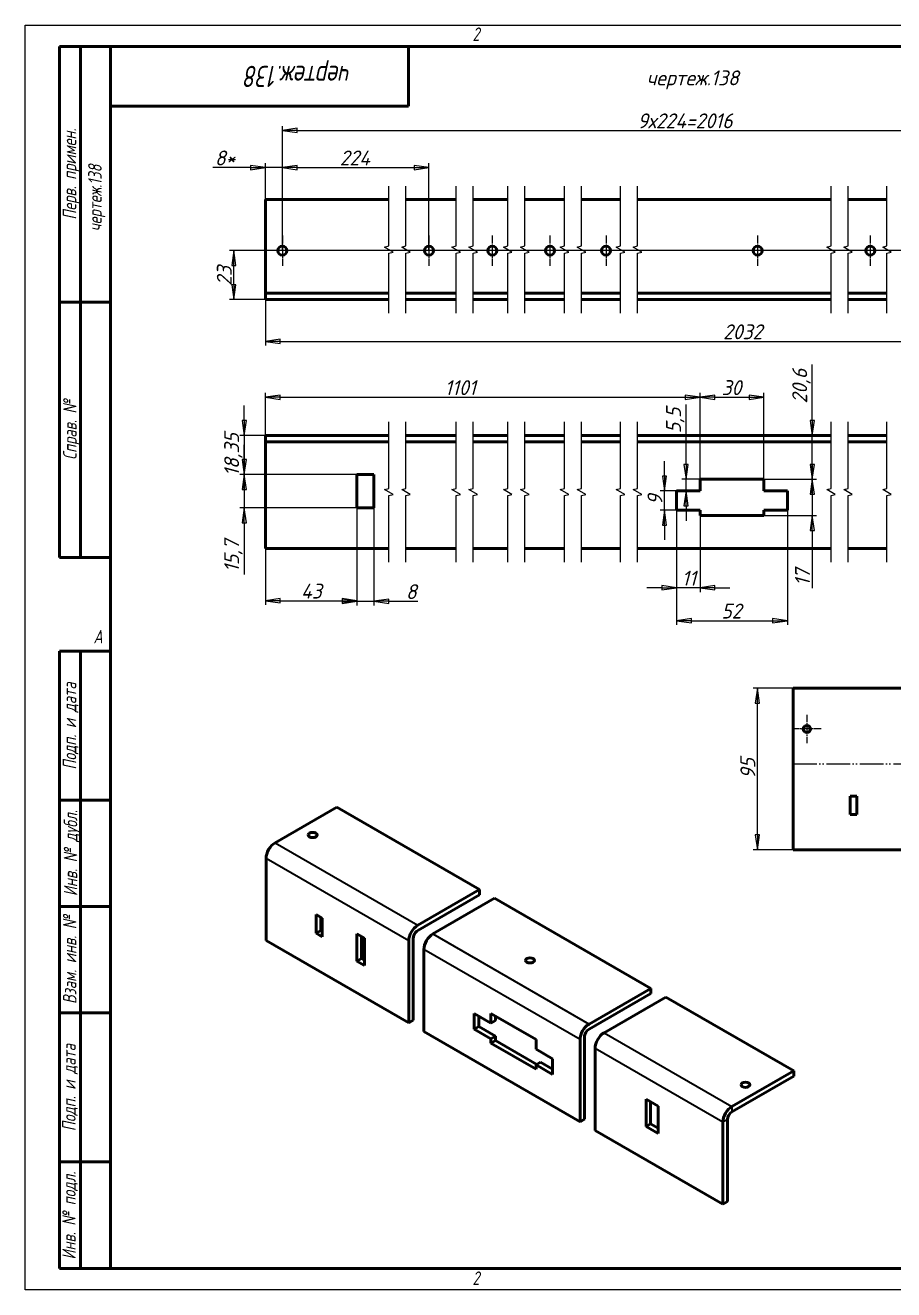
# Model space of a CAD drawing. Header units: millimetres. Extents: x 0 to 1700, y 0 to 594.
# Drawn here: x 0 to 408, y 0 to 594 of the extents above; entities that cross this region are included whole.
import ezdxf
from ezdxf.enums import TextEntityAlignment as Align

# ---------------------------------------------------------------- set-up
doc = ezdxf.new("R2010")
doc.units = ezdxf.units.MM
doc.header["$LTSCALE"] = 2
doc.linetypes.add('LT_04', pattern=[0.7087, 0.4724, -0.0591, 0.1181, -0.0591])
doc.linetypes.add('LT_16', pattern=[0.68, 0.48, -0.06, 0.01, -0.06, 0.01, -0.06])
for name, color, linetype, lineweight in [('Layer_01', 7, 'Continuous', 35), ('Layer_02', 7, 'Continuous', 50), ('Layer_04', 7, 'Continuous', 50), ('Layer_05', 7, 'Continuous', 25), ('Layer_06', 7, 'Continuous', 25), ('Layer_07', 7, 'Continuous', 25), ('Layer_08', 7, 'LT_04', 25), ('Layer_09', 7, 'Continuous', 25), ('Layer_10', 7, 'Continuous', 50)]:
    doc.layers.add(name, color=color, linetype=linetype, lineweight=lineweight)
doc.styles.add('Style_02', font='ariali.ttf', dxfattribs={"width": 0.8})
doc.styles.add('Style_03', font='GOST Common Italic.ttf')
doc.styles.add('Style_06', font='GOST Common Italic.ttf', dxfattribs={"width": 0.8})
doc.styles.add('Style_07', font='GOST Common Italic.ttf', dxfattribs={"width": 0.8})
doc.dimstyles.new('DimStyle_06', dxfattribs={"dimscale": 2, "dimtxt": 3.5, "dimasz": 3.5, "dimexe": 1, "dimexo": 0, "dimgap": 0.5, "dimtad": 1, "dimrnd": 1e-08, "dimtxsty": 'Style_03', "dimblk": 'Filled-1', "dimcen": 2.5, "dimdle": 15, "dimclrd": 256, "dimclre": 256, "dimclrt": 256, "dimazin": 2, "dimtfac": 0.714286, "dimtdec": 3, "dimtmove": 0, "dimatfit": 3, "dimlwd": 25, "dimlwe": 25})

# ---------------------------------------------------------------- blocks, each defined once
blk = doc.blocks.new('Block_12')
at = {"layer": 'Layer_04', "lineweight": 25}
for p, q in [((0, 0), (0, 297)), ((0, 297), (420, 297)), ((420, 0), (0, 0))]:
    blk.add_line(p, q, dxfattribs=at)
at = {"layer": 'Layer_04'}
for p, q in [((415, 292), (20, 292)), ((20, 292), (20, 5)), ((20, 5), (415, 5))]:
    blk.add_line(p, q, dxfattribs=at)
at = {"layer": 'Layer_04', "char_height": 3.17, "attachment_point": 1, "style": 'Style_02'}
for s, insert, width in [('\\fGOST Common|b0|i1;\\H3.1700;2', (105, 296.5), 5.2328), ('\\fGOST Common|b0|i1;\\H3.1700;A', (16, 155), 5.1335), ('\\fGOST Common|b0|i1;\\H3.1700;2', (104.99, 4.3), 5.2328)]:
    blk.add_mtext(s, dxfattribs=dict(at, insert=insert, width=width))
blk = doc.blocks.new('Block_04')
at = {"layer": 'Layer_10'}
for p, q in [((-12, 0), (-12, 145)), ((-12, 145), (0, 145)), ((-7, 145), (-7, 0)), ((-12, 110), (-7, 110)), ((-7, 110), (0, 110)), ((-12, 85), (-7, 85)), ((-7, 85), (0, 85)), ((-12, 60), (-7, 60)), ((-7, 60), (0, 60)), ((-12, 25), (-7, 25)), ((-7, 25), (0, 25)), ((0, 0), (-12, 0))]:
    blk.add_line(p, q, dxfattribs=at)
at = {"layer": 'Layer_07', "char_height": 3.17, "attachment_point": 5, "rotation": 90, "style": 'Style_02'}
for s, insert, width in [('\\fGOST Common|b0|i1;\\H3.1700;Подп. и дата', (-9.37, 127.41), 34.7679), ('\\fGOST Common|b0|i1;\\H3.1700;Инв. № дубл.', (-8.95, 97.55), 24.8438), ('\\fGOST Common|b0|i1;\\H3.1700;Взам. инв. №', (-9.58, 72.53), 24.8669), ('\\fGOST Common|b0|i1;\\H3.1700;Подп. и дата', (-9.5, 42.47), 35.1486), ('\\fGOST Common|b0|i1;\\H3.1700;Инв. № подл.', (-9.5, 12.41), 24.9618)]:
    blk.add_mtext(s, dxfattribs=dict(at, insert=insert, width=width))
at = {"layer": 'Layer_07', "style": 'Style_06', "width": 0.8}
for tag, p in [('Подп._и_дата_2_001', (-3.53, 127.51)), ('Инв._номер_дубликата_001', (-3.41, 97.47)), ('Взамен_инв._номера_001', (-3.46, 72.53)), ('Подп._и_дата_1_001', (-3.42, 42.35)), ('ИНВЕНТАРНЫЙ_НОМЕР_001', (-3.33, 12.68))]:
    blk.add_attdef(tag, text='', height=3.17, rotation=90, dxfattribs=at).set_placement(p, align=Align.MIDDLE_CENTER)
blk = doc.blocks.new('Block_05')
at = {"layer": 'Layer_10'}
for p, q in [((-12, 0), (-12, 120)), ((-12, 120), (0, 120)), ((-7, 0), (-7, 120)), ((-12, 60), (0, 60)), ((0, 0), (-12, 0))]:
    blk.add_line(p, q, dxfattribs=at)
at = {"layer": 'Layer_07', "char_height": 3.17, "attachment_point": 5, "rotation": 90, "style": 'Style_02'}
for s, insert, width in [('\\fGOST Common|b0|i1;\\H3.1700;Перв. примен.', (-9.19, 90.05), 60.0143), ('\\fGOST Common|b0|i1;\\H3.1700;Справ. №', (-9.1, 30), 59.9357)]:
    blk.add_mtext(s, dxfattribs=dict(at, insert=insert, width=width))
at = {"layer": 'Layer_07', "style": 'Style_06', "width": 0.8}
for tag, p in [('Первичная_применяемость_002', (-2.07, 67.52)), ('Первичная_применяемость_001', (-2.07, 67.52)), ('Справочный_номер_001', (-3.55, 30.02))]:
    blk.add_attdef(tag, text='', height=3.17, rotation=90, dxfattribs=at).set_placement(p, align=Align.MIDDLE_CENTER)
blk = doc.blocks.new('Block_06')
at = {"layer": 'Layer_10'}
for p, q in [((0, 0), (70, 0)), ((70, 0), (70, -14)), ((70, -14), (0, -14))]:
    blk.add_line(p, q, dxfattribs=at)
at = {"layer": 'Layer_07', "style": 'Style_07', "width": 0.8}
for tag in ['ОБОЗНАЧЕНИЕ_002', 'ОБОЗНАЧЕНИЕ_001']:
    blk.add_attdef(tag, text='', height=5, rotation=180, dxfattribs=at).set_placement((71.19, -4.53), align=Align.MIDDLE_CENTER)
blk = doc.blocks.new('Filled-1')
at = {"color": 0}
for p, q in [((0, 0), (-1, 0.143)), ((-1, 0.143), (-1, -0.143)), ((-1, 0), (0, 0)), ((-1, -0.143), (0, 0))]:
    blk.add_line(p, q, dxfattribs=at)
at = {"color": 0, "flags": 128}
blk.add_lwpolyline([(-1, -0.143), (0, 0), (-1, 0.143), (-1, -0.143)], dxfattribs=at)
at = {"color": 0}
blk.add_solid([(-1, -0.143), (0, 0), (-1, 0.143), (-1, -0.143)], dxfattribs=at)
blk = doc.blocks.new('*D12')
at = {"layer": 'Defpoints', "color": 0, "linetype": 'Continuous'}
for p in [(189.55, 527.17), (120.73, 488.13), (189.55, 488.13)]:
    blk.add_point(p, dxfattribs=at)
at = {"layer": 'Layer_09', "linetype": 'Continuous', "lineweight": 25}
for p, q in [((120.73, 488.13), (120.73, 529.17)), ((189.55, 488.13), (189.55, 529.17)), ((127.73, 527.17), (182.55, 527.17))]:
    blk.add_line(p, q, dxfattribs=at)
at = {"layer": 'Layer_09', "linetype": 'Continuous', "lineweight": 25, "xscale": 7, "yscale": 7, "zscale": 7, "rotation": 180}
blk.add_blockref('Filled-1', (120.73, 527.17), dxfattribs=at)
at = {"layer": 'Layer_09', "linetype": 'Continuous', "lineweight": 25, "xscale": 7, "yscale": 7, "zscale": 7}
blk.add_blockref('Filled-1', (189.55, 527.17), dxfattribs=at)
at = {"layer": 'Layer_09', "linetype": 'Continuous', "lineweight": 25, "insert": (147.68, 535.17), "char_height": 7, "attachment_point": 1, "style": 'Style_03'}
blk.add_mtext('\\A1;224', dxfattribs=at)
blk = doc.blocks.new('*D13')
at = {"layer": 'Defpoints', "color": 0, "linetype": 'Continuous'}
for p in [(112.73, 527.17), (112.73, 512.13), (120.73, 488.13)]:
    blk.add_point(p, dxfattribs=at)
at = {"layer": 'Layer_09', "linetype": 'Continuous', "lineweight": 25}
for p, q in [((112.73, 512.13), (112.73, 529.17)), ((120.73, 488.13), (120.73, 529.17)), ((105.73, 527.17), (88.03, 527.17)), ((120.73, 527.17), (112.73, 527.17)), ((127.73, 527.17), (134.73, 527.17))]:
    blk.add_line(p, q, dxfattribs=at)
at = {"layer": 'Layer_09', "linetype": 'Continuous', "lineweight": 25, "xscale": 7, "yscale": 7, "zscale": 7}
blk.add_blockref('Filled-1', (112.73, 527.17), dxfattribs=at)
at = {"layer": 'Layer_09', "linetype": 'Continuous', "lineweight": 25, "xscale": 7, "yscale": 7, "zscale": 7, "rotation": 180}
blk.add_blockref('Filled-1', (120.73, 527.17), dxfattribs=at)
at = {"layer": 'Layer_09', "linetype": 'Continuous', "lineweight": 25, "insert": (89.03, 535.17), "char_height": 7, "attachment_point": 1, "style": 'Style_03'}
blk.add_mtext('\\A1;\\fGOST Common|b0|i1;8*', dxfattribs=at)
blk = doc.blocks.new('*D14')
at = {"layer": 'Defpoints', "color": 0, "linetype": 'Continuous'}
for p in [(554.83, 544.61), (120.73, 488.13), (554.83, 488.13)]:
    blk.add_point(p, dxfattribs=at)
at = {"layer": 'Layer_09', "linetype": 'Continuous', "lineweight": 25}
for p, q in [((120.73, 488.13), (120.73, 546.61)), ((554.83, 488.13), (554.83, 546.61)), ((127.73, 544.61), (547.83, 544.61))]:
    blk.add_line(p, q, dxfattribs=at)
at = {"layer": 'Layer_09', "linetype": 'Continuous', "lineweight": 25, "xscale": 7, "yscale": 7, "zscale": 7, "rotation": 180}
blk.add_blockref('Filled-1', (120.73, 544.61), dxfattribs=at)
at = {"layer": 'Layer_09', "linetype": 'Continuous', "lineweight": 25, "xscale": 7, "yscale": 7, "zscale": 7}
blk.add_blockref('Filled-1', (554.83, 544.61), dxfattribs=at)
at = {"layer": 'Layer_09', "linetype": 'Continuous', "lineweight": 25, "insert": (287.47, 552.61), "char_height": 7, "attachment_point": 1, "style": 'Style_03'}
blk.add_mtext('\\A1;\\fGOST Common|b0|i1;9х224=2016', dxfattribs=at)
blk = doc.blocks.new('*D15')
at = {"layer": 'Defpoints', "color": 0, "linetype": 'Continuous'}
for p in [(112.73, 465.13), (562.83, 465.13), (562.83, 445.5)]:
    blk.add_point(p, dxfattribs=at)
at = {"layer": 'Layer_09', "linetype": 'Continuous', "lineweight": 25}
for p, q in [((112.73, 465.13), (112.73, 443.5)), ((562.83, 465.13), (562.83, 443.5)), ((119.73, 445.5), (555.83, 445.5))]:
    blk.add_line(p, q, dxfattribs=at)
at = {"layer": 'Layer_09', "linetype": 'Continuous', "lineweight": 25, "xscale": 7, "yscale": 7, "zscale": 7, "rotation": 180}
blk.add_blockref('Filled-1', (112.73, 445.5), dxfattribs=at)
at = {"layer": 'Layer_09', "linetype": 'Continuous', "lineweight": 25, "xscale": 7, "yscale": 7, "zscale": 7}
blk.add_blockref('Filled-1', (562.83, 445.5), dxfattribs=at)
at = {"layer": 'Layer_09', "linetype": 'Continuous', "lineweight": 25, "insert": (327.68, 453.5), "char_height": 7, "attachment_point": 1, "style": 'Style_03'}
blk.add_mtext('\\A1;2032', dxfattribs=at)
blk = doc.blocks.new('*D16')
at = {"layer": 'Defpoints', "color": 0, "linetype": 'Continuous'}
for p in [(97.93, 488.13), (554.83, 488.13), (112.73, 465.13)]:
    blk.add_point(p, dxfattribs=at)
at = {"layer": 'Layer_09', "linetype": 'Continuous', "lineweight": 25}
for p, q in [((554.83, 488.13), (95.93, 488.13)), ((97.93, 472.13), (97.93, 481.13)), ((112.73, 465.13), (95.93, 465.13))]:
    blk.add_line(p, q, dxfattribs=at)
at = {"layer": 'Layer_09', "linetype": 'Continuous', "lineweight": 25, "xscale": 7, "yscale": 7, "zscale": 7}
for p, rotation in [((97.93, 488.13), 90), ((97.93, 465.13), 270)]:
    blk.add_blockref('Filled-1', p, dxfattribs=dict(at, rotation=rotation))
at = {"layer": 'Layer_09', "linetype": 'Continuous', "lineweight": 25, "insert": (89.93, 471.62), "char_height": 7, "attachment_point": 1, "rotation": 90, "style": 'Style_03'}
blk.add_mtext('\\A1;23', dxfattribs=at)
blk = doc.blocks.new('*D22')
at = {"layer": 'Defpoints', "color": 0, "linetype": 'Continuous'}
for p in [(155.73, 367.28), (112.73, 348.13), (155.73, 323.68)]:
    blk.add_point(p, dxfattribs=at)
at = {"layer": 'Layer_09', "linetype": 'Continuous', "lineweight": 25}
for p, q in [((155.73, 367.28), (155.73, 321.68)), ((112.73, 348.13), (112.73, 321.68)), ((119.73, 323.68), (148.73, 323.68))]:
    blk.add_line(p, q, dxfattribs=at)
at = {"layer": 'Layer_09', "linetype": 'Continuous', "lineweight": 25, "xscale": 7, "yscale": 7, "zscale": 7, "rotation": 180}
blk.add_blockref('Filled-1', (112.73, 323.68), dxfattribs=at)
at = {"layer": 'Layer_09', "linetype": 'Continuous', "lineweight": 25, "xscale": 7, "yscale": 7, "zscale": 7}
blk.add_blockref('Filled-1', (155.73, 323.68), dxfattribs=at)
at = {"layer": 'Layer_09', "linetype": 'Continuous', "lineweight": 25, "insert": (129.48, 331.68), "char_height": 7, "attachment_point": 1, "style": 'Style_03'}
blk.add_mtext('\\A1;43', dxfattribs=at)
blk = doc.blocks.new('*D23')
at = {"layer": 'Defpoints', "color": 0, "linetype": 'Continuous'}
for p in [(155.73, 367.28), (163.73, 367.28), (155.73, 323.43)]:
    blk.add_point(p, dxfattribs=at)
at = {"layer": 'Layer_09', "linetype": 'Continuous', "lineweight": 25}
for p, q in [((155.73, 367.28), (155.73, 321.43)), ((163.73, 367.28), (163.73, 321.43)), ((148.73, 323.43), (141.73, 323.43)), ((155.73, 323.43), (163.73, 323.43)), ((170.73, 323.43), (184.38, 323.43))]:
    blk.add_line(p, q, dxfattribs=at)
at = {"layer": 'Layer_09', "linetype": 'Continuous', "lineweight": 25, "xscale": 7, "yscale": 7, "zscale": 7}
blk.add_blockref('Filled-1', (155.73, 323.43), dxfattribs=at)
at = {"layer": 'Layer_09', "linetype": 'Continuous', "lineweight": 25, "xscale": 7, "yscale": 7, "zscale": 7, "rotation": 180}
blk.add_blockref('Filled-1', (163.73, 323.43), dxfattribs=at)
at = {"layer": 'Layer_09', "linetype": 'Continuous', "lineweight": 25, "insert": (178.73, 331.43), "char_height": 7, "attachment_point": 1, "style": 'Style_03'}
blk.add_mtext('\\A1;8', dxfattribs=at)
blk = doc.blocks.new('*D24')
at = {"layer": 'Defpoints', "color": 0, "linetype": 'Continuous'}
for p in [(112.73, 401.33), (102.81, 382.98), (155.73, 382.98)]:
    blk.add_point(p, dxfattribs=at)
at = {"layer": 'Layer_09', "linetype": 'Continuous', "lineweight": 25}
for p, q in [((102.81, 408.33), (102.81, 415.33)), ((112.73, 401.33), (100.81, 401.33)), ((102.81, 401.33), (102.81, 394.33)), ((102.81, 394.33), (102.81, 389.98)), ((102.81, 382.98), (102.81, 389.98)), ((155.73, 382.98), (100.81, 382.98)), ((102.81, 375.98), (102.81, 368.98))]:
    blk.add_line(p, q, dxfattribs=at)
at = {"layer": 'Layer_09', "linetype": 'Continuous', "lineweight": 25, "xscale": 7, "yscale": 7, "zscale": 7}
for p, rotation in [((102.81, 401.33), 270), ((102.81, 382.98), 90)]:
    blk.add_blockref('Filled-1', p, dxfattribs=dict(at, rotation=rotation))
at = {"layer": 'Layer_09', "linetype": 'Continuous', "lineweight": 25, "insert": (93.41, 382.19), "char_height": 7, "attachment_point": 1, "rotation": 90, "style": 'Style_03'}
blk.add_mtext('\\A1;18,35', dxfattribs=at)
blk = doc.blocks.new('*D25')
at = {"layer": 'Defpoints', "color": 0, "linetype": 'Continuous'}
for p in [(102.81, 382.98), (155.73, 382.98), (155.73, 367.28)]:
    blk.add_point(p, dxfattribs=at)
at = {"layer": 'Layer_09', "linetype": 'Continuous', "lineweight": 25}
for p, q in [((102.81, 389.98), (102.81, 396.98)), ((155.73, 382.98), (100.81, 382.98)), ((102.81, 382.98), (102.81, 367.28)), ((155.73, 367.28), (100.81, 367.28)), ((102.81, 360.28), (102.81, 336.06))]:
    blk.add_line(p, q, dxfattribs=at)
at = {"layer": 'Layer_09', "linetype": 'Continuous', "lineweight": 25, "xscale": 7, "yscale": 7, "zscale": 7}
for p, rotation in [((102.81, 382.98), 270), ((102.81, 367.28), 90)]:
    blk.add_blockref('Filled-1', p, dxfattribs=dict(at, rotation=rotation))
at = {"layer": 'Layer_09', "linetype": 'Continuous', "lineweight": 25, "insert": (93.41, 337.06), "char_height": 7, "attachment_point": 1, "rotation": 90, "style": 'Style_03'}
blk.add_mtext('\\A1;15,7', dxfattribs=at)
blk = doc.blocks.new('*D26')
at = {"layer": 'Defpoints', "color": 0, "linetype": 'Continuous'}
for p in [(335.22, 401.33), (346.88, 380.73), (369.57, 380.73)]:
    blk.add_point(p, dxfattribs=at)
at = {"layer": 'Layer_09', "linetype": 'Continuous', "lineweight": 25}
for p, q in [((369.57, 408.33), (369.57, 434.57)), ((369.57, 380.73), (369.57, 401.33)), ((346.88, 380.73), (371.57, 380.73)), ((369.57, 373.73), (369.57, 366.73))]:
    blk.add_line(p, q, dxfattribs=at)
at = {"layer": 'Layer_09', "linetype": 'Continuous', "lineweight": 25, "xscale": 7, "yscale": 7, "zscale": 7}
for p, rotation in [((369.57, 401.33), 270), ((369.57, 380.73), 90)]:
    blk.add_blockref('Filled-1', p, dxfattribs=dict(at, rotation=rotation))
at = {"layer": 'Layer_09', "linetype": 'Continuous', "lineweight": 25, "insert": (360.17, 416.33), "char_height": 7, "attachment_point": 1, "rotation": 90, "style": 'Style_03'}
blk.add_mtext('\\A1;20,6', dxfattribs=at)
blk = doc.blocks.new('*D27')
at = {"layer": 'Defpoints', "color": 0, "linetype": 'Continuous'}
for p in [(346.88, 380.73), (346.88, 363.73), (369.57, 363.73)]:
    blk.add_point(p, dxfattribs=at)
at = {"layer": 'Layer_09', "linetype": 'Continuous', "lineweight": 25}
for p, q in [((369.57, 387.73), (369.57, 394.73)), ((346.88, 380.73), (371.57, 380.73)), ((369.57, 380.73), (369.57, 363.73)), ((346.88, 363.73), (371.57, 363.73)), ((369.57, 356.73), (369.57, 329.59))]:
    blk.add_line(p, q, dxfattribs=at)
at = {"layer": 'Layer_09', "linetype": 'Continuous', "lineweight": 25, "xscale": 7, "yscale": 7, "zscale": 7}
for p, rotation in [((369.57, 380.73), 270), ((369.57, 363.73), 90)]:
    blk.add_blockref('Filled-1', p, dxfattribs=dict(at, rotation=rotation))
at = {"layer": 'Layer_09', "linetype": 'Continuous', "lineweight": 25, "insert": (361.48, 330.59), "char_height": 7, "attachment_point": 1, "rotation": 90, "style": 'Style_03'}
blk.add_mtext('\\A1;17', dxfattribs=at)
blk = doc.blocks.new('*D28')
at = {"layer": 'Defpoints', "color": 0, "linetype": 'Continuous'}
for p in [(346.88, 419.28), (316.88, 380.73), (346.88, 380.73)]:
    blk.add_point(p, dxfattribs=at)
at = {"layer": 'Layer_09', "linetype": 'Continuous', "lineweight": 25}
for p, q in [((316.88, 380.73), (316.88, 421.28)), ((323.88, 419.28), (339.88, 419.28)), ((346.88, 380.73), (346.88, 421.28))]:
    blk.add_line(p, q, dxfattribs=at)
at = {"layer": 'Layer_09', "linetype": 'Continuous', "lineweight": 25, "xscale": 7, "yscale": 7, "zscale": 7, "rotation": 180}
blk.add_blockref('Filled-1', (316.88, 419.28), dxfattribs=at)
at = {"layer": 'Layer_09', "linetype": 'Continuous', "lineweight": 25, "xscale": 7, "yscale": 7, "zscale": 7}
blk.add_blockref('Filled-1', (346.88, 419.28), dxfattribs=at)
at = {"layer": 'Layer_09', "linetype": 'Continuous', "lineweight": 25, "insert": (326.98, 427.28), "char_height": 7, "attachment_point": 1, "style": 'Style_03'}
blk.add_mtext('\\A1;30', dxfattribs=at)
blk = doc.blocks.new('*D29')
at = {"layer": 'Defpoints', "color": 0, "linetype": 'Continuous'}
for p in [(316.88, 419.28), (112.73, 395.33), (316.88, 380.73)]:
    blk.add_point(p, dxfattribs=at)
at = {"layer": 'Layer_09', "linetype": 'Continuous', "lineweight": 25}
for p, q in [((112.73, 395.33), (112.73, 421.28)), ((119.73, 419.28), (309.88, 419.28)), ((316.88, 380.73), (316.88, 421.28))]:
    blk.add_line(p, q, dxfattribs=at)
at = {"layer": 'Layer_09', "linetype": 'Continuous', "lineweight": 25, "xscale": 7, "yscale": 7, "zscale": 7, "rotation": 180}
blk.add_blockref('Filled-1', (112.73, 419.28), dxfattribs=at)
at = {"layer": 'Layer_09', "linetype": 'Continuous', "lineweight": 25, "xscale": 7, "yscale": 7, "zscale": 7}
blk.add_blockref('Filled-1', (316.88, 419.28), dxfattribs=at)
at = {"layer": 'Layer_09', "linetype": 'Continuous', "lineweight": 25, "insert": (196.95, 427.28), "char_height": 7, "attachment_point": 1, "style": 'Style_03'}
blk.add_mtext('\\A1;1101', dxfattribs=at)
blk = doc.blocks.new('*D38')
at = {"layer": 'Defpoints', "color": 0, "linetype": 'Continuous'}
for p in [(343.79, 282.61), (360.63, 282.61), (360.63, 206.62)]:
    blk.add_point(p, dxfattribs=at)
at = {"layer": 'Layer_09', "linetype": 'Continuous', "lineweight": 25}
for p, q in [((360.63, 282.61), (341.79, 282.61)), ((343.79, 213.62), (343.79, 275.61)), ((360.63, 206.62), (341.79, 206.62))]:
    blk.add_line(p, q, dxfattribs=at)
at = {"layer": 'Layer_09', "linetype": 'Continuous', "lineweight": 25, "xscale": 7, "yscale": 7, "zscale": 7}
for p, rotation in [((343.79, 282.61), 90), ((343.79, 206.62), 270)]:
    blk.add_blockref('Filled-1', p, dxfattribs=dict(at, rotation=rotation))
at = {"layer": 'Layer_09', "linetype": 'Continuous', "lineweight": 25, "insert": (335.79, 239.98), "char_height": 7, "attachment_point": 1, "rotation": 90, "style": 'Style_03'}
blk.add_mtext('\\A1;95', dxfattribs=at)
blk = doc.blocks.new('*D39')
at = {"layer": 'Defpoints', "color": 0, "linetype": 'Continuous'}
for p in [(305.88, 366.23), (357.88, 366.23), (357.88, 314.3)]:
    blk.add_point(p, dxfattribs=at)
at = {"layer": 'Layer_09', "linetype": 'Continuous', "lineweight": 25}
for p, q in [((305.88, 366.23), (305.88, 312.3)), ((357.88, 366.23), (357.88, 312.3)), ((312.88, 314.3), (350.88, 314.3))]:
    blk.add_line(p, q, dxfattribs=at)
at = {"layer": 'Layer_09', "linetype": 'Continuous', "lineweight": 25, "xscale": 7, "yscale": 7, "zscale": 7, "rotation": 180}
blk.add_blockref('Filled-1', (305.88, 314.3), dxfattribs=at)
at = {"layer": 'Layer_09', "linetype": 'Continuous', "lineweight": 25, "xscale": 7, "yscale": 7, "zscale": 7}
blk.add_blockref('Filled-1', (357.88, 314.3), dxfattribs=at)
at = {"layer": 'Layer_09', "linetype": 'Continuous', "lineweight": 25, "insert": (326.86, 322.3), "char_height": 7, "attachment_point": 1, "style": 'Style_03'}
blk.add_mtext('\\A1;52', dxfattribs=at)
blk = doc.blocks.new('*D40')
at = {"layer": 'Defpoints', "color": 0, "linetype": 'Continuous'}
for p in [(305.88, 366.23), (316.88, 366.23), (305.88, 329.76)]:
    blk.add_point(p, dxfattribs=at)
at = {"layer": 'Layer_09', "linetype": 'Continuous', "lineweight": 25}
for p, q in [((305.88, 366.23), (305.88, 327.76)), ((316.88, 366.23), (316.88, 327.76)), ((298.88, 329.76), (291.88, 329.76)), ((316.88, 329.76), (305.88, 329.76)), ((323.88, 329.76), (330.88, 329.76))]:
    blk.add_line(p, q, dxfattribs=at)
at = {"layer": 'Layer_09', "linetype": 'Continuous', "lineweight": 25, "xscale": 7, "yscale": 7, "zscale": 7}
blk.add_blockref('Filled-1', (305.88, 329.76), dxfattribs=at)
at = {"layer": 'Layer_09', "linetype": 'Continuous', "lineweight": 25, "xscale": 7, "yscale": 7, "zscale": 7, "rotation": 180}
blk.add_blockref('Filled-1', (316.88, 329.76), dxfattribs=at)
at = {"layer": 'Layer_09', "linetype": 'Continuous', "lineweight": 25, "insert": (308.3, 337.76), "char_height": 7, "attachment_point": 1, "style": 'Style_03'}
blk.add_mtext('\\A1;11', dxfattribs=at)
blk = doc.blocks.new('*D41')
at = {"layer": 'Defpoints', "color": 0, "linetype": 'Continuous'}
for p in [(300.18, 375.23), (305.88, 375.23), (305.88, 366.23)]:
    blk.add_point(p, dxfattribs=at)
at = {"layer": 'Layer_09', "linetype": 'Continuous', "lineweight": 25}
for p, q in [((300.18, 382.23), (300.18, 389.23)), ((305.88, 375.23), (298.18, 375.23)), ((300.18, 366.23), (300.18, 375.23)), ((305.88, 366.23), (298.18, 366.23)), ((300.18, 359.23), (300.18, 352.23))]:
    blk.add_line(p, q, dxfattribs=at)
at = {"layer": 'Layer_09', "linetype": 'Continuous', "lineweight": 25, "xscale": 7, "yscale": 7, "zscale": 7}
for p, rotation in [((300.18, 375.23), 270), ((300.18, 366.23), 90)]:
    blk.add_blockref('Filled-1', p, dxfattribs=dict(at, rotation=rotation))
at = {"layer": 'Layer_09', "linetype": 'Continuous', "lineweight": 25, "insert": (292.18, 368.62), "char_height": 7, "attachment_point": 1, "rotation": 90, "style": 'Style_03'}
blk.add_mtext('\\A1;9', dxfattribs=at)
blk = doc.blocks.new('*D42')
at = {"layer": 'Defpoints', "color": 0, "linetype": 'Continuous'}
for p in [(310.31, 380.73), (316.88, 380.73), (316.88, 375.23)]:
    blk.add_point(p, dxfattribs=at)
at = {"layer": 'Layer_09', "linetype": 'Continuous', "lineweight": 25}
for p, q in [((310.31, 387.73), (310.31, 415.91)), ((316.88, 380.73), (308.31, 380.73)), ((310.31, 375.23), (310.31, 380.73)), ((316.88, 375.23), (308.31, 375.23)), ((310.31, 368.23), (310.31, 361.23))]:
    blk.add_line(p, q, dxfattribs=at)
at = {"layer": 'Layer_09', "linetype": 'Continuous', "lineweight": 25, "xscale": 7, "yscale": 7, "zscale": 7}
for p, rotation in [((310.31, 380.73), 270), ((310.31, 375.23), 90)]:
    blk.add_blockref('Filled-1', p, dxfattribs=dict(at, rotation=rotation))
at = {"layer": 'Layer_09', "linetype": 'Continuous', "lineweight": 25, "insert": (300.91, 402.38), "char_height": 7, "attachment_point": 1, "rotation": 90, "style": 'Style_03'}
blk.add_mtext('\\A1;5,5', dxfattribs=at)

msp = doc.modelspace()

# ---------------------------------------------------------------- linework, layer by layer
at = {"layer": 'Layer_01'}
for p, q in [((117.2789, 209.9525), (184.3298, 171.2407)), ((180.0871, 163.8922), (113.0362, 202.6041)), ((191.4008, 167.1582), (264.7339, 124.8193)), ((260.4913, 117.4709), (187.1582, 159.8098)), ((271.805, 120.7369), (331.8361, 86.0779)), ((327.5935, 78.7294), (267.5623, 113.3884)), ((331.8361, 86.0779), (331.8361, 83.6284)), ((329.7148, 79.9541), (327.5935, 78.7294))]:
    msp.add_line(p, q, dxfattribs=at)
at = {"layer": 'Layer_02'}
for p, q in [((112.7251, 471.1346), (112.7251, 512.1346)), ((112.7251, 512.1346), (170.7539, 512.1346)), ((178.7539, 512.1346), (202.3538, 512.1346)), ((210.3538, 512.1346), (226.5539, 512.1346)), ((234.5539, 512.1346), (253.2205, 512.1346)), ((261.2206, 512.1346), (279.5078, 512.1346)), ((287.5077, 512.1346), (378.3639, 512.1346)), ((386.3639, 512.1346), (404.6511, 512.1346)), ((112.7251, 471.1346), (112.7251, 468.1346)), ((112.7251, 468.1346), (170.7539, 468.1346)), ((112.7251, 468.1346), (112.7251, 465.1346)), ((112.7251, 465.1346), (170.7539, 465.1346)), ((178.7539, 468.1346), (202.3538, 468.1346)), ((178.7539, 465.1346), (202.3538, 465.1346)), ((210.3538, 468.1346), (226.5539, 468.1346)), ((210.3538, 465.1346), (226.5539, 465.1346)), ((234.5539, 468.1346), (253.2205, 468.1346)), ((234.5539, 465.1346), (253.2205, 465.1346)), ((261.2206, 468.1346), (279.5078, 468.1346)), ((261.2206, 465.1346), (279.5078, 465.1346)), ((287.5077, 468.1346), (378.3639, 468.1346)), ((287.5077, 465.1346), (378.3639, 465.1346)), ((386.3639, 468.1346), (404.6511, 468.1346)), ((386.3639, 465.1346), (404.6511, 465.1346)), ((112.7251, 401.3325), (170.7539, 401.3325)), ((112.7251, 401.3325), (112.7251, 398.3325)), ((112.7251, 398.3325), (170.7539, 398.3325)), ((112.7251, 398.3325), (112.7251, 395.3325)), ((178.7539, 401.3325), (202.3538, 401.3325)), ((178.7539, 398.3325), (202.3538, 398.3325)), ((210.3538, 401.3325), (226.5539, 401.3325)), ((210.3538, 398.3325), (226.5539, 398.3325)), ((234.5539, 401.3325), (253.2205, 401.3325)), ((234.5539, 398.3325), (253.2205, 398.3325)), ((261.2206, 401.3325), (279.5078, 401.3325)), ((261.2206, 398.3325), (279.5078, 398.3325)), ((287.5077, 401.3325), (378.3639, 401.3325)), ((287.5077, 398.3325), (378.3639, 398.3325)), ((386.3639, 401.3325), (404.6511, 401.3325)), ((386.3639, 398.3325), (404.6511, 398.3325)), ((112.7251, 395.3325), (112.7251, 348.1325)), ((155.7251, 382.9825), (163.7251, 382.9825)), ((155.7251, 367.2825), (155.7251, 382.9825)), ((163.7251, 382.9825), (163.7251, 367.2825)), ((316.8785, 375.2325), (316.8785, 380.7325)), ((316.8785, 380.7325), (346.8785, 380.7325)), ((346.8785, 380.7325), (346.8785, 375.2325)), ((305.8785, 366.2325), (305.8785, 375.2325)), ((305.8785, 375.2325), (316.8785, 375.2325)), ((346.8785, 375.2325), (357.8785, 375.2325)), ((357.8785, 375.2325), (357.8785, 366.2325)), ((163.7251, 367.2825), (155.7251, 367.2825)), ((316.8785, 366.2325), (305.8785, 366.2325)), ((316.8785, 363.7325), (316.8785, 366.2325)), ((346.8785, 363.7325), (316.8785, 363.7325)), ((346.8785, 366.2325), (346.8785, 363.7325)), ((357.8785, 366.2325), (346.8785, 366.2325)), ((112.7251, 348.1325), (170.7539, 348.1325)), ((178.7539, 348.1325), (202.3538, 348.1325)), ((210.3538, 348.1325), (226.5539, 348.1325)), ((234.5539, 348.1325), (253.2205, 348.1325)), ((261.2206, 348.1325), (279.5078, 348.1325)), ((287.5077, 348.1325), (378.3639, 348.1325)), ((386.3639, 348.1325), (404.6511, 348.1325)), ((360.6317, 282.6112), (360.6317, 244.3825)), ((423.2999, 282.6112), (360.6317, 282.6112)), ((360.6317, 206.6225), (360.6317, 244.3825)), ((387.3517, 231.8625), (390.5517, 231.8625)), ((387.3517, 223.3025), (387.3517, 231.8625)), ((390.5517, 231.8625), (390.5517, 223.3025)), ((146.2703, 226.6907), (117.2789, 209.9525)), ((213.3211, 187.9789), (146.2703, 226.6907)), ((390.5517, 223.3025), (387.3517, 223.3025)), ((113.0362, 164.0654), (113.0362, 202.6041)), ((423.2999, 206.6225), (360.6317, 206.6225)), ((213.3211, 187.9789), (184.3298, 171.2407)), ((184.3298, 168.7912), (213.3211, 185.5294)), ((213.3211, 185.5294), (213.3211, 187.9789)), ((191.4008, 167.1582), (220.3922, 183.8964)), ((293.7253, 141.5575), (220.3922, 183.8964)), ((136.6536, 176.1904), (139.482, 174.5574)), ((136.6536, 167.4539), (136.6536, 176.1904)), ((138.7749, 174.9657), (138.7749, 168.6786)), ((139.482, 174.5574), (139.482, 165.8209)), ((136.6536, 167.4539), (138.7749, 168.6786)), ((139.482, 165.8209), (136.6536, 167.4539)), ((138.7749, 168.6786), (139.482, 168.2704)), ((155.7455, 167.2089), (159.281, 165.1677)), ((155.7455, 154.3899), (155.7455, 167.2089)), ((180.0871, 125.3536), (113.0362, 164.0654)), ((157.8668, 165.9842), (157.8668, 155.6147)), ((159.281, 165.1677), (159.281, 152.3487)), ((180.0871, 163.8922), (180.0871, 125.3536)), ((182.2084, 126.5783), (182.2084, 165.117)), ((155.7455, 154.3899), (157.8668, 155.6147)), ((157.8668, 155.6147), (159.281, 154.7982)), ((187.1582, 121.2711), (187.1582, 159.8098)), ((159.281, 152.3487), (155.7455, 154.3899)), ((293.7253, 141.5575), (264.7339, 124.8193)), ((264.7339, 122.3698), (293.7253, 139.108)), ((271.805, 120.7369), (300.7964, 137.475)), ((293.7253, 139.108), (293.7253, 141.5575)), ((360.8275, 102.8161), (300.7964, 137.475)), ((180.0871, 125.3536), (182.2084, 126.5783)), ((210.8397, 122.3772), (210.8397, 129.7256)), ((210.8397, 129.7256), (218.6179, 125.2349)), ((212.961, 128.5009), (212.961, 123.6019)), ((218.6179, 125.2349), (218.6179, 129.7256)), ((218.6179, 129.7256), (239.8311, 117.4782)), ((218.6179, 125.2349), (220.7392, 126.4597)), ((220.7392, 128.5009), (220.7392, 126.4597)), ((260.4913, 78.9322), (187.1582, 121.2711)), ((210.8397, 122.3772), (212.961, 123.6019)), ((218.6179, 117.8864), (210.8397, 122.3772)), ((212.961, 123.6019), (220.7392, 119.1112)), ((218.6179, 117.8864), (220.7392, 119.1112)), ((220.7392, 119.1112), (220.7392, 117.07)), ((218.6179, 115.8452), (218.6179, 117.8864)), ((218.6179, 115.8452), (220.7392, 117.07)), ((239.8311, 103.5978), (218.6179, 115.8452)), ((220.7392, 117.07), (240.1846, 105.8431)), ((239.8311, 117.4782), (239.8311, 112.9875)), ((239.8311, 112.9875), (247.6092, 108.4967)), ((260.4913, 117.4709), (260.4913, 78.9322)), ((262.6126, 80.157), (262.6126, 118.6956)), ((267.5623, 74.8497), (267.5623, 113.3884)), ((247.6092, 108.4967), (247.6092, 101.1483)), ((239.8311, 105.639), (241.9524, 106.8637)), ((247.6092, 101.1483), (239.8311, 105.639)), ((239.8311, 105.639), (239.8311, 103.5978)), ((241.9524, 106.8637), (247.6092, 103.5978)), ((331.8361, 86.0779), (360.8275, 102.8161)), ((360.8275, 102.8161), (360.8275, 100.3666)), ((331.8361, 83.6284), (360.8275, 100.3666)), ((291.531, 89.4663), (297.1879, 86.2003)), ((291.531, 76.6473), (291.531, 89.4663)), ((293.6523, 88.2416), (293.6523, 77.8721)), ((297.1879, 86.2003), (297.1879, 73.3814)), ((260.4913, 78.9322), (262.6126, 80.157)), ((291.531, 76.6473), (293.6523, 77.8721)), ((293.6523, 77.8721), (297.1879, 75.8308)), ((327.5935, 78.7294), (327.5935, 40.1908)), ((329.7148, 79.9541), (329.7148, 41.4155)), ((327.5935, 40.1908), (267.5623, 74.8497)), ((297.1879, 73.3814), (291.531, 76.6473)), ((329.7148, 41.4155), (327.5935, 40.1908))]:
    msp.add_line(p, q, dxfattribs=at)
for centre, radius in [((120.7251, 488.1346), 2.1), ((189.5507, 488.1346), 2.1), ((219.2904, 488.1346), 2.1), ((246.3738, 488.1346), 2.1), ((272.6982, 488.1346), 2.1), ((343.8785, 488.1346), 2.1), ((396.7776, 488.1346), 2.1), ((367.0317, 263.4112), 1.68)]:
    msp.add_circle(centre, radius, dxfattribs=at)
for centre in [(134.9566, 213.6268), (237.0026, 154.7104), (338.2001, 96.2841)]:
    msp.add_ellipse(centre, major_axis=(-2.1, 0), ratio=0.57735027, dxfattribs=at)
for centre, major_axis, start_param, end_param in [((117.2789, 205.0536), (3, 5.1962), 0.78539816, 2.35619449), ((184.3298, 166.3417), (-3, -5.1962), 3.92699082, 5.49778714), ((184.3298, 166.3417), (1.5, 2.5981), 0.78539816, 2.35619449), ((191.4008, 162.2592), (3, 5.1962), 0.78539816, 2.35619449), ((264.7339, 119.9204), (-3, -5.1962), 3.92699082, 5.49778714), ((264.7339, 119.9204), (1.5, 2.5981), 0.78539816, 2.35619449), ((271.805, 115.8379), (3, 5.1962), 0.78539816, 2.35619449), ((331.8361, 81.1789), (-3, -5.1962), 3.92699082, 5.49778714), ((331.8361, 81.1789), (-1.5, -2.5981), 3.92699082, 5.49778714)]:
    msp.add_ellipse(centre, major_axis=major_axis, ratio=0.57735027, start_param=start_param, end_param=end_param, dxfattribs=at)
at = {"layer": 'Layer_05', "flags": 128}
for points in [[(170.7538, 458.7846), (170.7538, 486.944), (172.7539, 487.4799), (168.7539, 489.7893), (170.7538, 490.3252), (170.7538, 518.4846)], [(178.7539, 458.7846), (178.7539, 486.944), (180.7538, 487.4799), (176.7538, 489.7893), (178.7539, 490.3252), (178.7539, 518.4846)], [(202.3537, 458.7846), (202.3537, 486.944), (204.3538, 487.4799), (200.3537, 489.7893), (202.3537, 490.3252), (202.3537, 518.4846)], [(210.3537, 458.7846), (210.3537, 486.944), (212.3537, 487.4799), (208.3537, 489.7893), (210.3537, 490.3252), (210.3537, 518.4846)], [(226.5538, 458.7846), (226.5538, 486.944), (228.5538, 487.4799), (224.5538, 489.7893), (226.5538, 490.3252), (226.5538, 518.4846)], [(234.5538, 458.7846), (234.5538, 486.944), (236.5538, 487.4799), (232.5538, 489.7893), (234.5538, 490.3252), (234.5538, 518.4846)], [(253.2205, 458.7846), (253.2205, 486.944), (255.2205, 487.4799), (251.2205, 489.7893), (253.2205, 490.3252), (253.2205, 518.4846)], [(261.2205, 458.7846), (261.2205, 486.944), (263.2205, 487.4799), (259.2205, 489.7893), (261.2205, 490.3252), (261.2205, 518.4846)], [(279.5077, 458.7846), (279.5077, 486.944), (281.5078, 487.4799), (277.5077, 489.7893), (279.5077, 490.3252), (279.5077, 518.4846)], [(287.5077, 458.7846), (287.5077, 486.944), (289.5077, 487.4799), (285.5077, 489.7893), (287.5077, 490.3252), (287.5077, 518.4846)], [(378.3639, 458.7846), (378.3639, 486.944), (380.3639, 487.4799), (376.3639, 489.7893), (378.3639, 490.3252), (378.3639, 518.4846)], [(386.3639, 458.7846), (386.3639, 486.944), (388.3639, 487.4799), (384.3639, 489.7893), (386.3639, 490.3252), (386.3639, 518.4846)], [(404.6511, 458.7846), (404.6511, 486.944), (406.6511, 487.4799), (402.6511, 489.7893), (404.6511, 490.3252), (404.6511, 518.4846)], [(170.7538, 341.7825), (170.7538, 373.0419), (172.7539, 373.5778), (168.7539, 375.8872), (170.7538, 376.4231), (170.7538, 407.6825)], [(178.7539, 341.7825), (178.7539, 373.0419), (180.7538, 373.5778), (176.7538, 375.8872), (178.7539, 376.4231), (178.7539, 407.6825)], [(202.3537, 341.7825), (202.3537, 373.0419), (204.3538, 373.5778), (200.3537, 375.8872), (202.3537, 376.4231), (202.3537, 407.6825)], [(210.3537, 341.7825), (210.3537, 373.0419), (212.3537, 373.5778), (208.3537, 375.8872), (210.3537, 376.4231), (210.3537, 407.6825)], [(226.5538, 341.7825), (226.5538, 373.0419), (228.5538, 373.5778), (224.5538, 375.8872), (226.5538, 376.4231), (226.5538, 407.6825)], [(234.5538, 341.7825), (234.5538, 373.0419), (236.5538, 373.5778), (232.5538, 375.8872), (234.5538, 376.4231), (234.5538, 407.6825)], [(253.2205, 341.7825), (253.2205, 373.0419), (255.2205, 373.5778), (251.2205, 375.8872), (253.2205, 376.4231), (253.2205, 407.6825)], [(261.2205, 341.7825), (261.2205, 373.0419), (263.2205, 373.5778), (259.2205, 375.8872), (261.2205, 376.4231), (261.2205, 407.6825)], [(279.5077, 341.7825), (279.5077, 373.0419), (281.5078, 373.5778), (277.5077, 375.8872), (279.5077, 376.4231), (279.5077, 407.6825)], [(287.5077, 341.7825), (287.5077, 373.0419), (289.5077, 373.5778), (285.5077, 375.8872), (287.5077, 376.4231), (287.5077, 407.6825)], [(378.3639, 341.7825), (378.3639, 373.0419), (380.3639, 373.5778), (376.3639, 375.8872), (378.3639, 376.4231), (378.3639, 407.6825)], [(386.3639, 341.7825), (386.3639, 373.0419), (388.3639, 373.5778), (384.3639, 375.8872), (386.3639, 376.4231), (386.3639, 407.6825)], [(404.6511, 341.7825), (404.6511, 373.0419), (406.6511, 373.5778), (402.6511, 375.8872), (404.6511, 376.4231), (404.6511, 407.6825)]]:
    msp.add_lwpolyline(points, dxfattribs=at)
at = {"layer": 'Layer_06', "linetype": 'LT_04', "ltscale": 3.94413}
for p, q in [((120.7251, 495.2346), (120.7251, 481.0346)), ((189.5507, 495.2346), (189.5507, 481.0346)), ((219.2904, 495.2346), (219.2904, 481.0346)), ((246.3738, 495.2346), (246.3738, 481.0346)), ((272.6982, 495.2346), (272.6982, 481.0346)), ((343.8785, 495.2346), (343.8785, 481.0346)), ((396.7776, 495.2346), (396.7776, 481.0346)), ((127.8251, 488.1346), (113.6251, 488.1346)), ((196.6507, 488.1346), (182.4507, 488.1346)), ((226.3904, 488.1346), (212.1904, 488.1346)), ((350.9785, 488.1346), (336.7785, 488.1346)), ((403.8776, 488.1346), (389.6776, 488.1346))]:
    msp.add_line(p, q, dxfattribs=at)
at = {"layer": 'Layer_06', "linetype": 'LT_04', "ltscale": 3.873792}
msp.add_line((253.2205, 488.1346), (239.2738, 488.1346), dxfattribs=at)
at = {"layer": 'Layer_06', "linetype": 'LT_04', "ltscale": 3.710809}
for p, q in [((367.0317, 270.0912), (367.0317, 256.7312)), ((373.7117, 263.4112), (360.3517, 263.4112))]:
    msp.add_line(p, q, dxfattribs=at)
at = {"layer": 'Layer_08', "linetype": 'LT_16', "ltscale": 11.519892}
msp.add_line((360.6317, 247.0969), (423.2999, 247.0969), dxfattribs=at)

# ---------------------------------------------------------------- block references
at = {"xscale": 2, "yscale": 2, "zscale": 2}
for name, p in [('Block_12', (0, 0)), ('Block_04', (40, 10))]:
    msp.add_blockref(name, p, dxfattribs=at)
ref = msp.add_blockref('Block_05', (40, 344), dxfattribs=dict(xscale=2, yscale=2, zscale=2))
ref.add_attrib('Первичная_применяемость_001', 'чертеж.138', (35.8689, 497.2022), dxfattribs={"layer": 'Layer_07', "height": 6.34, "rotation": 90, "style": 'Style_06', "width": 0.8})
ref = msp.add_blockref('Block_06', (40, 584), dxfattribs=dict(xscale=2, yscale=2, zscale=2))
ref.add_attrib('ОБОЗНАЧЕНИЕ_001', 'чертеж.138', (152.9873, 575.0004), dxfattribs={"layer": 'Layer_07', "height": 10, "rotation": 180, "style": 'Style_07', "width": 0.8})

# ---------------------------------------------------------------- texts
at = {"layer": 'Layer_07', "insert": (291.7578, 563.8932), "char_height": 7, "attachment_point": 7, "style": 'Style_03'}
msp.add_mtext('чертеж.138', dxfattribs=at)

# ---------------------------------------------------------------- dimensions: what is measured, and where the dimension line sits
at = {"layer": 'Layer_09', "linetype": 'Continuous', "lineweight": 25}
for base, p1, p2, angle, text, override, picture, middle in [((554.8265, 544.6131), (120.7251, 488.1346), (554.8265, 488.1346), 180, '\\fGOST Common|b0|i1;9х224=2016', {"dimgap": 0.5, "dimdec": 2, "dimlfac": 4.644076, "dimtol": 0, "dimlim": 0, "dimtp": 0, "dimtm": 0, "dimtdec": 3, "dimtofl": 0, "dimatfit": 1}, '*D14', (312.4582, 544.6131)), ((189.5507, 527.1692), (120.7251, 488.1346), (189.5507, 488.1346), 180, '224', {"dimgap": 0.5, "dimdec": 2, "dimlfac": 3.254601, "dimtol": 0, "dimlim": 0, "dimtp": 0, "dimtm": 0, "dimtdec": 3, "dimtofl": 0, "dimatfit": 1}, '*D12', (155.1058, 527.1692)), ((97.9255, 488.1346), (112.7251, 465.1346), (554.8265, 488.1346), 90, '23', {"dimgap": 0.5, "dimdec": 2, "dimtol": 0, "dimlim": 0, "dimtp": 0, "dimtm": 0, "dimtdec": 3, "dimtofl": 0, "dimatfit": 1}, '*D16', (97.9255, 476.6346)), ((562.8265, 445.501), (112.7251, 465.1346), (562.8265, 465.1346), 180, '2032', {"dimgap": 0.5, "dimdec": 2, "dimlfac": 4.514538, "dimtol": 0, "dimlim": 0, "dimtp": 0, "dimtm": 0, "dimtdec": 3, "dimtofl": 0, "dimatfit": 1}, '*D15', (337.7758, 445.501)), ((316.8785, 419.2753), (112.7251, 395.3325), (316.8785, 380.7325), 180, '1101', {"dimgap": 0.5, "dimdec": 2, "dimlfac": 5.393002, "dimtol": 0, "dimlim": 0, "dimtp": 0, "dimtm": 0, "dimtdec": 3, "dimtofl": 0, "dimatfit": 1}, '*D29', (204.3786, 419.2753))]:
    dim = msp.add_linear_dim(base=base, p1=p1, p2=p2, angle=angle, text=text, dimstyle='DimStyle_06', override=override, dxfattribs=at)
    dim.commit()
    dim.dimension.update_dxf_attribs({"geometry": picture, "text_midpoint": middle, "dimtype": 160})
dim = msp.add_linear_dim(base=(112.7251, 527.1692), p1=(120.7251, 488.1346), p2=(112.7251, 512.1346), text='\\fGOST Common|b0|i1;<>*', dimstyle='DimStyle_06', override={"dimgap": 0.5, "dimdec": 2, "dimtol": 0, "dimlim": 0, "dimtp": 0, "dimtm": 0, "dimtdec": 3, "dimtofl": 1, "dimatfit": 1}, dxfattribs=at)
dim.commit()
dim.dimension.update_dxf_attribs({"geometry": '*D13', "text_midpoint": (93.3792, 527.1692), "dimtype": 160})
for base, p1, p2, angle, override, picture, middle in [((369.5724, 380.7325), (335.2244, 401.3325), (346.8785, 380.7325), 270, {"dimgap": 0.5, "dimdec": 2, "dimse1": 1, "dimtol": 0, "dimlim": 0, "dimtp": 0, "dimtm": 0, "dimtdec": 3, "dimtofl": 1, "dimatfit": 1}, '*D26', (369.5724, 424.9526)), ((346.8785, 419.2753), (316.8785, 380.7325), (346.8785, 380.7325), 180, {"dimgap": 0.5, "dimdec": 2, "dimtol": 0, "dimlim": 0, "dimtp": 0, "dimtm": 0, "dimtdec": 3, "dimtofl": 0, "dimatfit": 1}, '*D28', (331.8785, 419.2753)), ((310.3098, 380.7325), (316.8785, 375.2325), (316.8785, 380.7325), 90, {"dimgap": 0.5, "dimdec": 2, "dimtol": 0, "dimlim": 0, "dimtp": 0, "dimtm": 0, "dimtdec": 3, "dimtofl": 1, "dimatfit": 1}, '*D42', (310.3098, 408.6471)), ((102.8078, 382.9825), (112.7251, 401.3325), (155.7251, 382.9825), 270, {"dimgap": 0.5, "dimdec": 2, "dimtol": 0, "dimlim": 0, "dimtp": 0, "dimtm": 0, "dimtdec": 3, "dimtofl": 0}, '*D24', (102.8078, 392.1575)), ((102.8078, 382.9825), (155.7251, 367.2825), (155.7251, 382.9825), 90, {"dimgap": 0.5, "dimdec": 2, "dimtol": 0, "dimlim": 0, "dimtp": 0, "dimtm": 0, "dimtdec": 3, "dimtofl": 1, "dimatfit": 1}, '*D25', (102.8078, 344.6727)), ((369.5724, 363.7325), (346.8785, 380.7325), (346.8785, 363.7325), 90, {"dimgap": 0.5, "dimdec": 2, "dimtol": 0, "dimlim": 0, "dimtp": 0, "dimtm": 0, "dimtdec": 3, "dimtofl": 1, "dimatfit": 1}, '*D27', (369.5724, 334.391)), ((300.1792, 375.2325), (305.8785, 366.2325), (305.8785, 375.2325), 90, {"dimgap": 0.5, "dimdec": 2, "dimtol": 0, "dimlim": 0, "dimtp": 0, "dimtm": 0, "dimtdec": 3, "dimtofl": 1, "dimatfit": 1}, '*D41', (300.1792, 370.7325)), ((155.7251, 323.6751), (112.7251, 348.1325), (155.7251, 367.2825), 180, {"dimgap": 0.5, "dimdec": 2, "dimtol": 0, "dimlim": 0, "dimtp": 0, "dimtm": 0, "dimtdec": 3, "dimtofl": 0, "dimatfit": 1}, '*D22', (134.6751, 323.6751)), ((155.7251, 323.4251), (163.7251, 367.2825), (155.7251, 367.2825), 180, {"dimgap": 0.5, "dimdec": 2, "dimtol": 0, "dimlim": 0, "dimtp": 0, "dimtm": 0, "dimtdec": 3, "dimtofl": 1, "dimatfit": 1}, '*D23', (181.0531, 323.4251)), ((305.8785, 329.7601), (316.8785, 366.2325), (305.8785, 366.2325), 180, {"dimgap": 0.5, "dimdec": 2, "dimtol": 0, "dimlim": 0, "dimtp": 0, "dimtm": 0, "dimtdec": 3, "dimtofl": 1, "dimatfit": 1}, '*D40', (311.3785, 329.7601)), ((357.8785, 314.303), (305.8785, 366.2325), (357.8785, 366.2325), 180, {"dimgap": 0.5, "dimdec": 2, "dimtol": 0, "dimlim": 0, "dimtp": 0, "dimtm": 0, "dimtdec": 3, "dimtofl": 0, "dimatfit": 1}, '*D39', (331.8785, 314.303)), ((343.7944, 282.6112), (360.6317, 206.6225), (360.6317, 282.6112), 90, {"dimgap": 0.5, "dimdec": 1, "dimlfac": 1.25, "dimtol": 0, "dimlim": 0, "dimtp": 0, "dimtm": 0, "dimtdec": 1, "dimtofl": 0, "dimatfit": 1}, '*D38', (343.7944, 244.6169))]:
    dim = msp.add_linear_dim(base=base, p1=p1, p2=p2, angle=angle, dimstyle='DimStyle_06', override=override, dxfattribs=at)
    dim.commit()
    dim.dimension.update_dxf_attribs({"geometry": picture, "text_midpoint": middle, "dimtype": 160})

doc.saveas('drawing.dxf')
